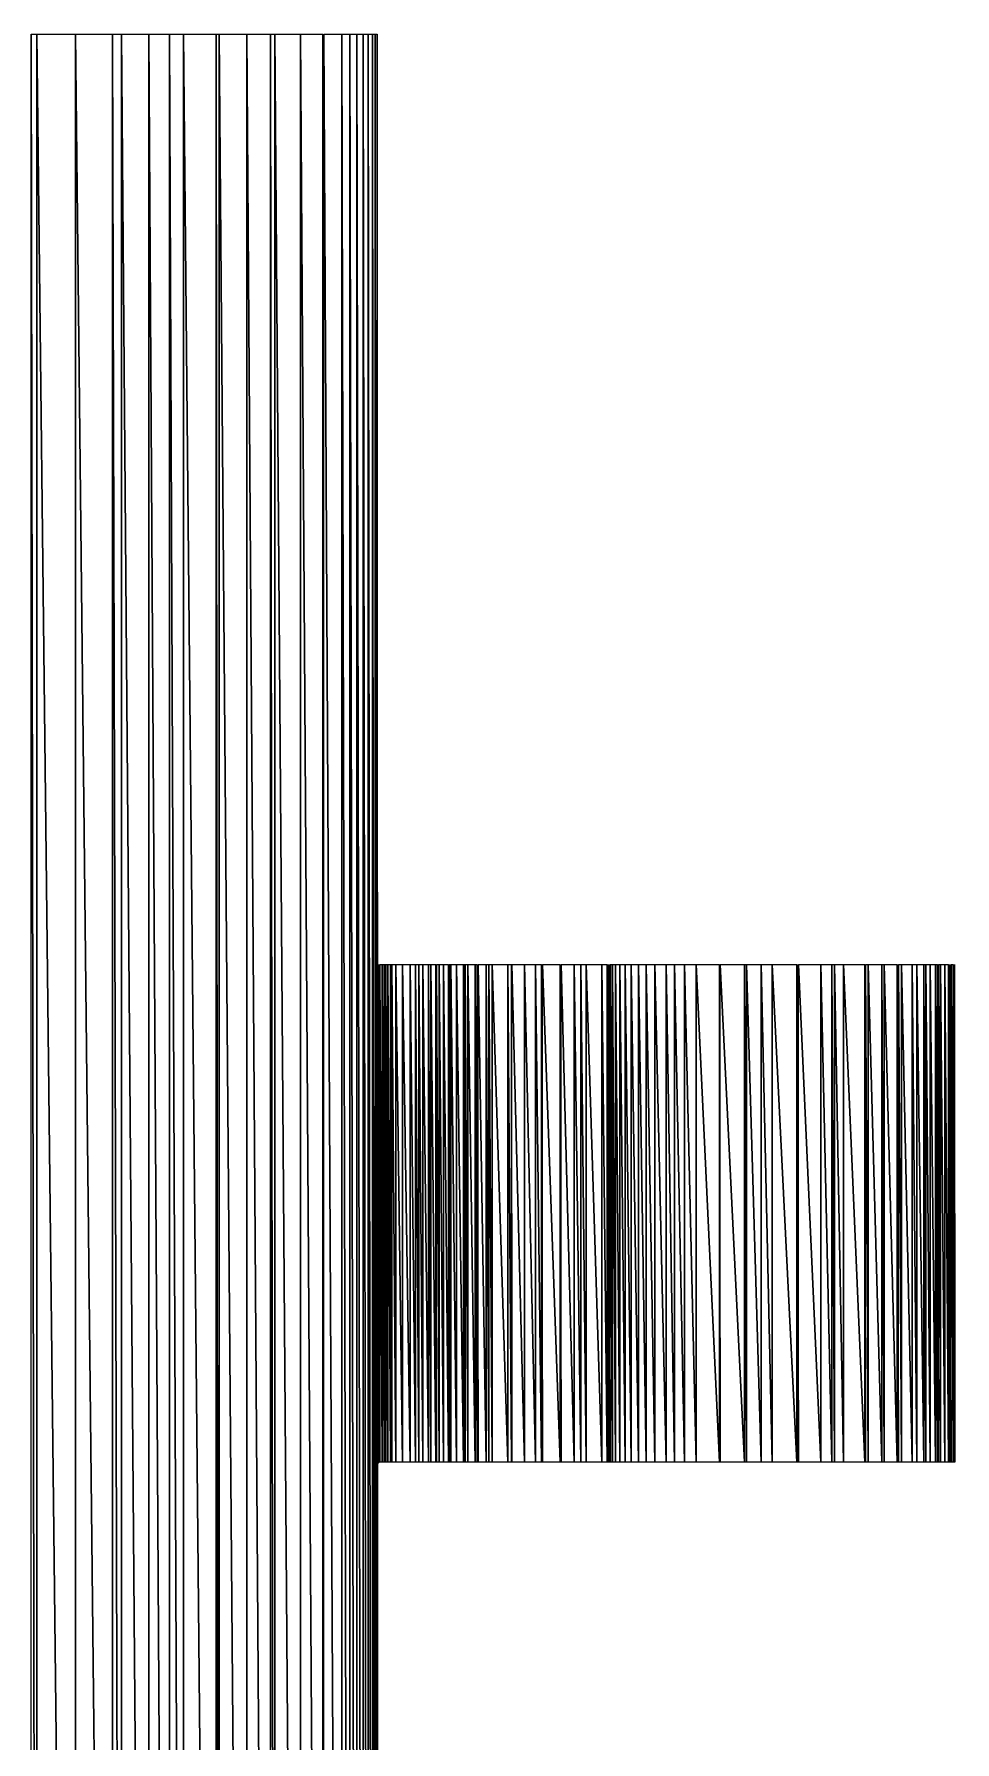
# Model space of a CAD drawing. Header units: millimetres. Extents: x -11062 to -8962, y -7241 to -5756.
# Drawn here: x -9092.01 to -9087.72, y -7078.55 to -7070.6 of the extents above; entities that cross this region are included whole.
import ezdxf

# ---------------------------------------------------------------- set-up
doc = ezdxf.new("R2010")
doc.units = ezdxf.units.MM
doc.header["$LTSCALE"] = 5

msp = doc.modelspace()

# ---------------------------------------------------------------- linework, layer by layer
at = {"color": 7, "linetype": 'Continuous'}
for points in [[(-9092.02, -7086.4097), (-9092.02, -7070.603), (-9091.9935, -7086.4143)], [(-9091.9935, -7086.4143), (-9092.02, -7070.603), (-9091.9935, -7070.603)], [(-9091.9935, -7086.4143), (-9091.9935, -7070.603), (-9091.8141, -7086.4458)], [(-9091.8141, -7086.4458), (-9091.9935, -7070.603), (-9091.8141, -7070.603)], [(-9091.8141, -7086.4458), (-9091.8141, -7070.603), (-9091.6413, -7086.4711)], [(-9091.6413, -7086.4711), (-9091.8141, -7070.603), (-9091.6413, -7070.603)], [(-9091.6413, -7086.4711), (-9091.6413, -7070.603), (-9091.5998, -7086.4772)], [(-9091.5998, -7086.4772), (-9091.6413, -7070.603), (-9091.5998, -7070.603)], [(-9091.5998, -7086.4772), (-9091.5998, -7070.603), (-9091.473, -7086.4922)], [(-9091.473, -7086.4922), (-9091.5998, -7070.603), (-9091.473, -7070.603)], [(-9091.473, -7086.4922), (-9091.473, -7070.603), (-9091.3771, -7086.5036)], [(-9091.3771, -7086.5036), (-9091.473, -7070.603), (-9091.3771, -7070.603)], [(-9091.3771, -7086.5036), (-9091.3771, -7070.603), (-9091.3119, -7086.5098)], [(-9091.3119, -7086.5098), (-9091.3771, -7070.603), (-9091.3119, -7070.603)], [(-9091.3119, -7086.5098), (-9091.3119, -7070.603), (-9091.1594, -7086.5241)], [(-9091.1594, -7086.5241), (-9091.3119, -7070.603), (-9091.1594, -7070.603)], [(-9091.1594, -7086.5241), (-9091.1594, -7070.603), (-9091.146, -7086.5253)], [(-9091.146, -7086.5253), (-9091.1594, -7070.603), (-9091.146, -7070.603)], [(-9091.146, -7086.5253), (-9091.146, -7070.603), (-9091.0168, -7086.5344)], [(-9091.0168, -7086.5344), (-9091.146, -7070.603), (-9091.0168, -7070.603)], [(-9091.0168, -7086.5344), (-9091.0168, -7070.603), (-9090.9065, -7086.5422)], [(-9090.9065, -7086.5422), (-9091.0168, -7070.603), (-9090.9065, -7070.603)], [(-9090.9065, -7086.5422), (-9090.9065, -7070.603), (-9090.8857, -7086.5432)], [(-9090.8857, -7086.5432), (-9090.9065, -7070.603), (-9090.8857, -7070.603)], [(-9090.8857, -7086.5432), (-9090.8857, -7070.603), (-9090.7675, -7086.5489)], [(-9090.7675, -7086.5489), (-9090.8857, -7070.603), (-9090.7675, -7070.603)], [(-9090.7675, -7086.5489), (-9090.7675, -7070.603), (-9090.6635, -7086.554)], [(-9090.6635, -7086.554), (-9090.7675, -7070.603), (-9090.6635, -7070.603)], [(-9090.6635, -7086.554), (-9090.6635, -7070.603), (-9090.6587, -7086.5542)], [(-9090.6587, -7086.5542), (-9090.6635, -7070.603)], [(-9090.6587, -7086.5542), (-9090.6587, -7070.603), (-9090.5752, -7086.5566)], [(-9090.5752, -7086.5566), (-9090.6587, -7070.603), (-9090.5752, -7070.603)], [(-9090.5752, -7086.5566), (-9090.5752, -7070.603), (-9090.5374, -7086.5576)], [(-9090.5374, -7086.5576), (-9090.5752, -7070.603), (-9090.5374, -7070.603)], [(-9090.5374, -7086.5576), (-9090.5374, -7070.603), (-9090.504, -7086.5586)], [(-9090.504, -7086.5586), (-9090.5374, -7070.603), (-9090.504, -7070.603)], [(-9090.504, -7086.5586), (-9090.504, -7070.603), (-9090.4753, -7086.5594)], [(-9090.4753, -7086.5594), (-9090.504, -7070.603), (-9090.4753, -7070.603)], [(-9090.4753, -7086.5594), (-9090.4753, -7070.603), (-9090.4514, -7086.56)], [(-9090.4514, -7086.56), (-9090.4753, -7070.603), (-9090.4514, -7070.603)], [(-9090.4514, -7086.56), (-9090.4514, -7070.603), (-9090.4326, -7086.5606)], [(-9090.4326, -7086.5606), (-9090.4514, -7070.603), (-9090.4326, -7070.603)], [(-9090.4326, -7086.5606), (-9090.4326, -7070.603), (-9090.4188, -7086.561)], [(-9090.4188, -7086.561), (-9090.4326, -7070.603), (-9090.4188, -7070.603)], [(-9090.4188, -7086.561), (-9090.4188, -7070.603), (-9090.4105, -7086.5612)], [(-9090.4105, -7086.5612), (-9090.4188, -7070.603), (-9090.4105, -7070.603)], [(-9090.4105, -7086.5612), (-9090.4105, -7070.603), (-9090.4077, -7086.5613)], [(-9090.4077, -7086.5613), (-9090.4105, -7070.603)], [(-9090.4077, -7077.2519), (-9090.4077, -7074.932), (-9090.4053, -7077.2505)], [(-9090.4053, -7077.2505), (-9090.4077, -7074.932)], [(-9090.4053, -7077.2505), (-9090.4053, -7074.932), (-9090.4024, -7077.2488)], [(-9090.4024, -7077.2488), (-9090.4053, -7074.932)], [(-9090.4024, -7077.2488), (-9090.4024, -7074.932), (-9090.4, -7077.2473)], [(-9090.4, -7077.2473), (-9090.4024, -7074.932)], [(-9090.4, -7077.2473), (-9090.4, -7074.932), (-9090.3982, -7077.2473)], [(-9090.3982, -7077.2473), (-9090.4, -7074.932)], [(-9090.3982, -7077.2473), (-9090.3982, -7074.932), (-9090.3864, -7077.2473)], [(-9090.3864, -7077.2473), (-9090.3982, -7074.932), (-9090.3864, -7074.932)], [(-9090.3864, -7077.2473), (-9090.3864, -7074.932), (-9090.3775, -7077.2473)], [(-9090.3775, -7077.2473), (-9090.3864, -7074.932), (-9090.3775, -7074.932)], [(-9090.3775, -7077.2473), (-9090.3775, -7074.932), (-9090.3698, -7077.2473)], [(-9090.3698, -7077.2473), (-9090.3775, -7074.932), (-9090.3698, -7074.932)], [(-9090.3698, -7077.2473), (-9090.3698, -7074.932), (-9090.361, -7077.2473)], [(-9090.361, -7077.2473), (-9090.3698, -7074.932), (-9090.361, -7074.932)], [(-9090.361, -7077.2473), (-9090.361, -7074.932), (-9090.3485, -7077.2473)], [(-9090.3485, -7077.2473), (-9090.361, -7074.932), (-9090.3485, -7074.932)], [(-9090.3485, -7077.2473), (-9090.3485, -7074.932), (-9090.3413, -7077.2473)], [(-9090.3413, -7077.2473), (-9090.3485, -7074.932), (-9090.3413, -7074.932)], [(-9090.3413, -7077.2473), (-9090.3413, -7074.932), (-9090.3225, -7077.2473)], [(-9090.3225, -7077.2473), (-9090.3413, -7074.932), (-9090.3225, -7074.932)], [(-9090.3225, -7077.2473), (-9090.3225, -7074.932), (-9090.2922, -7077.2473)], [(-9090.2922, -7077.2473), (-9090.3225, -7074.932), (-9090.2922, -7074.932)], [(-9090.2922, -7077.2473), (-9090.2922, -7074.932), (-9090.2917, -7077.2473)], [(-9090.2917, -7077.2473), (-9090.2922, -7074.932)], [(-9090.2917, -7077.2473), (-9090.2917, -7074.932), (-9090.2562, -7077.2473)], [(-9090.2562, -7077.2473), (-9090.2917, -7074.932), (-9090.2562, -7074.932)], [(-9090.2562, -7077.2473), (-9090.2562, -7074.932), (-9090.2314, -7077.2473)], [(-9090.2314, -7077.2473), (-9090.2562, -7074.932), (-9090.2314, -7074.932)], [(-9090.2314, -7077.2473), (-9090.2314, -7074.932), (-9090.216, -7077.2473)], [(-9090.216, -7077.2473), (-9090.2314, -7074.932), (-9090.216, -7074.932)], [(-9090.216, -7077.2473), (-9090.216, -7074.932), (-9090.1969, -7077.2473)], [(-9090.1969, -7077.2473), (-9090.216, -7074.932), (-9090.1969, -7074.932)], [(-9090.1969, -7077.2473), (-9090.1969, -7074.932), (-9090.1711, -7077.2473)], [(-9090.1711, -7077.2473), (-9090.1969, -7074.932), (-9090.1711, -7074.932)], [(-9090.1711, -7077.2473), (-9090.1711, -7074.932), (-9090.1597, -7077.2473)], [(-9090.1597, -7077.2473), (-9090.1711, -7074.932), (-9090.1597, -7074.932)], [(-9090.1597, -7077.2473), (-9090.1597, -7074.932), (-9090.1378, -7077.2473)], [(-9090.1378, -7077.2473), (-9090.1597, -7074.932), (-9090.1378, -7074.932)], [(-9090.1378, -7077.2473), (-9090.1378, -7074.932), (-9090.1337, -7077.2473)], [(-9090.1337, -7077.2473), (-9090.1378, -7074.932)], [(-9090.1337, -7077.2473), (-9090.1337, -7074.932), (-9090.1215, -7077.2473)], [(-9090.1215, -7077.2473), (-9090.1337, -7074.932), (-9090.1215, -7074.932)], [(-9090.1215, -7077.2473), (-9090.1215, -7074.932), (-9090.1214, -7077.2473)], [(-9090.1214, -7077.2473), (-9090.1215, -7074.932)], [(-9090.1214, -7077.2473), (-9090.1214, -7074.932), (-9090.1017, -7077.2473)], [(-9090.1017, -7077.2473), (-9090.1214, -7074.932), (-9090.1017, -7074.932)], [(-9090.1017, -7077.2473), (-9090.1017, -7074.932), (-9090.0783, -7077.2473)], [(-9090.0783, -7077.2473), (-9090.1017, -7074.932), (-9090.0783, -7074.932)], [(-9090.0783, -7077.2473), (-9090.0783, -7074.932), (-9090.0747, -7077.2473)], [(-9090.0747, -7077.2473), (-9090.0783, -7074.932)], [(-9090.0747, -7077.2473), (-9090.0747, -7074.932), (-9090.067, -7077.2473)], [(-9090.067, -7077.2473), (-9090.0747, -7074.932), (-9090.067, -7074.932)], [(-9090.067, -7077.2473), (-9090.067, -7074.932), (-9090.0408, -7077.2473)], [(-9090.0408, -7077.2473), (-9090.067, -7074.932), (-9090.0408, -7074.932)], [(-9090.0408, -7077.2473), (-9090.0408, -7074.932), (-9090.0078, -7077.2473)], [(-9090.0078, -7077.2473), (-9090.0408, -7074.932), (-9090.0078, -7074.932)], [(-9090.0078, -7077.2473), (-9090.0078, -7074.932), (-9090.0005, -7077.2473)], [(-9090.0005, -7077.2473), (-9090.0078, -7074.932), (-9090.0005, -7074.932)], [(-9090.0005, -7077.2473), (-9090.0005, -7074.932), (-9089.9879, -7077.2473)], [(-9089.9879, -7077.2473), (-9090.0005, -7074.932), (-9089.9879, -7074.932)], [(-9089.9879, -7077.2473), (-9089.9879, -7074.932), (-9089.9542, -7077.2473)], [(-9089.9542, -7077.2473), (-9089.9879, -7074.932), (-9089.9542, -7074.932)], [(-9089.9542, -7077.2473), (-9089.9542, -7074.932), (-9089.944, -7077.2473)], [(-9089.944, -7077.2473), (-9089.9542, -7074.932), (-9089.944, -7074.932)], [(-9089.944, -7077.2473), (-9089.944, -7074.932), (-9089.9397, -7077.2473)], [(-9089.9397, -7077.2473), (-9089.944, -7074.932)], [(-9089.9397, -7077.2473), (-9089.9397, -7074.932), (-9089.9021, -7077.2473)], [(-9089.9021, -7077.2473), (-9089.9397, -7074.932), (-9089.9021, -7074.932)], [(-9089.9021, -7077.2473), (-9089.9021, -7074.932), (-9089.8897, -7077.2473)], [(-9089.8897, -7077.2473), (-9089.9021, -7074.932), (-9089.8897, -7074.932)], [(-9089.8897, -7077.2473), (-9089.8897, -7074.932), (-9089.8754, -7077.2473)], [(-9089.8754, -7077.2473), (-9089.8897, -7074.932), (-9089.8754, -7074.932)], [(-9089.8754, -7077.2473), (-9089.8754, -7074.932), (-9089.8021, -7077.2473)], [(-9089.8021, -7077.2473), (-9089.8754, -7074.932), (-9089.8021, -7074.932)], [(-9089.8021, -7077.2473), (-9089.8021, -7074.932), (-9089.7846, -7077.2473)], [(-9089.7846, -7077.2473), (-9089.8021, -7074.932), (-9089.7846, -7074.932)], [(-9089.7846, -7077.2473), (-9089.7846, -7074.932), (-9089.7827, -7077.2473)], [(-9089.7827, -7077.2473), (-9089.7846, -7074.932)], [(-9089.7827, -7077.2473), (-9089.7827, -7074.932), (-9089.724, -7077.2473)], [(-9089.724, -7077.2473), (-9089.7827, -7074.932), (-9089.724, -7074.932)], [(-9089.724, -7077.2473), (-9089.724, -7074.932), (-9089.6736, -7077.2473)], [(-9089.6736, -7077.2473), (-9089.724, -7074.932), (-9089.6736, -7074.932)], [(-9089.6736, -7077.2473), (-9089.6736, -7074.932), (-9089.6454, -7077.2473)], [(-9089.6454, -7077.2473), (-9089.6736, -7074.932), (-9089.6454, -7074.932)], [(-9089.6454, -7077.2473), (-9089.6454, -7074.932), (-9089.6413, -7077.2473)], [(-9089.6413, -7077.2473), (-9089.6454, -7074.932)], [(-9089.6413, -7077.2473), (-9089.6413, -7074.932), (-9089.5577, -7077.2473)], [(-9089.5577, -7077.2473), (-9089.6413, -7074.932), (-9089.5577, -7074.932)], [(-9089.5577, -7077.2473), (-9089.5577, -7074.932), (-9089.5538, -7077.2473)], [(-9089.5538, -7077.2473), (-9089.5577, -7074.932)], [(-9089.5538, -7077.2473), (-9089.5538, -7074.932), (-9089.4934, -7077.2473)], [(-9089.4934, -7077.2473), (-9089.5538, -7074.932), (-9089.4934, -7074.932)], [(-9089.4934, -7077.2473), (-9089.4934, -7074.932), (-9089.4616, -7077.2473)], [(-9089.4616, -7077.2473), (-9089.4934, -7074.932), (-9089.4616, -7074.932)], [(-9089.4616, -7077.2473), (-9089.4616, -7074.932), (-9089.4378, -7077.2473)], [(-9089.4378, -7077.2473), (-9089.4616, -7074.932), (-9089.4378, -7074.932)], [(-9089.4378, -7077.2473), (-9089.4378, -7074.932), (-9089.3646, -7077.2473)], [(-9089.3646, -7077.2473), (-9089.4378, -7074.932), (-9089.3646, -7074.932)], [(-9089.3646, -7077.2473), (-9089.3646, -7074.932), (-9089.3397, -7077.2473)], [(-9089.3397, -7077.2473), (-9089.3646, -7074.932), (-9089.3397, -7074.932)], [(-9089.3397, -7077.2473), (-9089.3397, -7074.932), (-9089.3334, -7077.2473)], [(-9089.3334, -7077.2473), (-9089.3397, -7074.932)], [(-9089.3334, -7077.2473), (-9089.3334, -7074.932), (-9089.3312, -7077.2473)], [(-9089.3312, -7077.2473), (-9089.3334, -7074.932)], [(-9089.3312, -7077.2473), (-9089.3312, -7074.932), (-9089.3309, -7077.2473)], [(-9089.3309, -7077.2473), (-9089.3312, -7074.932)], [(-9089.3309, -7077.2473), (-9089.3309, -7074.932), (-9089.3297, -7077.2473)], [(-9089.3297, -7077.2473), (-9089.3309, -7074.932)], [(-9089.3297, -7077.2473), (-9089.3297, -7074.932), (-9089.3262, -7077.2473)], [(-9089.3262, -7077.2473), (-9089.3297, -7074.932)], [(-9089.3262, -7077.2473), (-9089.3262, -7074.932), (-9089.3162, -7077.2473)], [(-9089.3162, -7077.2473), (-9089.3262, -7074.932), (-9089.3162, -7074.932)], [(-9089.3162, -7077.2473), (-9089.3162, -7074.932), (-9089.315, -7077.2473)], [(-9089.315, -7077.2473), (-9089.3162, -7074.932)], [(-9089.315, -7077.2473), (-9089.315, -7074.932), (-9089.3009, -7077.2473)], [(-9089.3009, -7077.2473), (-9089.315, -7074.932), (-9089.3009, -7074.932)], [(-9089.3009, -7077.2473), (-9089.3009, -7074.932), (-9089.2808, -7077.2473)], [(-9089.2808, -7077.2473), (-9089.3009, -7074.932), (-9089.2808, -7074.932)], [(-9089.2808, -7077.2473), (-9089.2808, -7074.932), (-9089.2562, -7077.2473)], [(-9089.2562, -7077.2473), (-9089.2808, -7074.932), (-9089.2562, -7074.932)], [(-9089.2562, -7077.2473), (-9089.2562, -7074.932), (-9089.2272, -7077.2473)], [(-9089.2272, -7077.2473), (-9089.2562, -7074.932), (-9089.2272, -7074.932)], [(-9089.2272, -7077.2473), (-9089.2272, -7074.932), (-9089.1941, -7077.2473)], [(-9089.1941, -7077.2473), (-9089.2272, -7074.932), (-9089.1941, -7074.932)], [(-9089.1941, -7077.2473), (-9089.1941, -7074.932), (-9089.1577, -7077.2473)], [(-9089.1577, -7077.2473), (-9089.1941, -7074.932), (-9089.1577, -7074.932)], [(-9089.1577, -7077.2473), (-9089.1577, -7074.932), (-9089.117, -7077.2473)], [(-9089.117, -7077.2473), (-9089.1577, -7074.932), (-9089.117, -7074.932)], [(-9089.117, -7077.2473), (-9089.117, -7074.932), (-9089.0645, -7077.2473)], [(-9089.0645, -7077.2473), (-9089.117, -7074.932), (-9089.0645, -7074.932)], [(-9089.0645, -7077.2473), (-9089.0645, -7074.932), (-9089.0269, -7077.2473)], [(-9089.0269, -7077.2473), (-9089.0645, -7074.932), (-9089.0269, -7074.932)], [(-9089.0269, -7077.2473), (-9089.0269, -7074.932), (-9088.9804, -7077.2473)], [(-9088.9804, -7077.2473), (-9089.0269, -7074.932), (-9088.9804, -7074.932)], [(-9088.9804, -7077.2473), (-9088.9804, -7074.932), (-9088.926, -7077.2473)], [(-9088.926, -7077.2473), (-9088.9804, -7074.932), (-9088.926, -7074.932)], [(-9088.926, -7077.2473), (-9088.926, -7074.932), (-9088.8164, -7077.2473)], [(-9088.8164, -7077.2473), (-9088.926, -7074.932), (-9088.8164, -7074.932)], [(-9088.8164, -7077.2473), (-9088.8164, -7074.932), (-9088.814, -7077.2473)], [(-9088.814, -7077.2473), (-9088.8164, -7074.932)], [(-9088.814, -7077.2473), (-9088.814, -7074.932), (-9088.7004, -7077.2473)], [(-9088.7004, -7077.2473), (-9088.814, -7074.932), (-9088.7004, -7074.932)], [(-9088.7004, -7077.2473), (-9088.7004, -7074.932), (-9088.6912, -7077.2473)], [(-9088.6912, -7077.2473), (-9088.7004, -7074.932), (-9088.6912, -7074.932)], [(-9088.6912, -7077.2473), (-9088.6912, -7074.932), (-9088.6227, -7077.2473)], [(-9088.6227, -7077.2473), (-9088.6912, -7074.932), (-9088.6227, -7074.932)], [(-9088.6227, -7077.2473), (-9088.6227, -7074.932), (-9088.5713, -7077.2473)], [(-9088.5713, -7077.2473), (-9088.6227, -7074.932), (-9088.5713, -7074.932)], [(-9088.5713, -7077.2473), (-9088.5713, -7074.932), (-9088.4576, -7077.2473)], [(-9088.4576, -7077.2473), (-9088.5713, -7074.932), (-9088.4576, -7074.932)], [(-9088.4576, -7077.2473), (-9088.4576, -7074.932), (-9088.4554, -7077.2473)], [(-9088.4554, -7077.2473), (-9088.4576, -7074.932)], [(-9088.4554, -7077.2473), (-9088.4554, -7074.932), (-9088.4485, -7077.2473)], [(-9088.4485, -7077.2473), (-9088.4554, -7074.932)], [(-9088.4485, -7077.2473), (-9088.4485, -7074.932), (-9088.3444, -7077.2473)], [(-9088.3444, -7077.2473), (-9088.4485, -7074.932), (-9088.3444, -7074.932)], [(-9088.3444, -7077.2473), (-9088.3444, -7074.932), (-9088.2946, -7077.2473)], [(-9088.2946, -7077.2473), (-9088.3444, -7074.932), (-9088.2946, -7074.932)], [(-9088.2946, -7077.2473), (-9088.2946, -7074.932), (-9088.2818, -7077.2473)], [(-9088.2818, -7077.2473), (-9088.2946, -7074.932), (-9088.2818, -7074.932)], [(-9088.2818, -7077.2473), (-9088.2818, -7074.932), (-9088.2393, -7077.2473)], [(-9088.2393, -7077.2473), (-9088.2818, -7074.932), (-9088.2393, -7074.932)], [(-9088.2393, -7077.2473), (-9088.2393, -7074.932), (-9088.1411, -7077.2473)], [(-9088.1411, -7077.2473), (-9088.2393, -7074.932), (-9088.1411, -7074.932)], [(-9088.1411, -7077.2473), (-9088.1411, -7074.932), (-9088.1368, -7077.2473)], [(-9088.1368, -7077.2473), (-9088.1411, -7074.932)], [(-9088.1368, -7077.2473), (-9088.1368, -7074.932), (-9088.1255, -7077.2473)], [(-9088.1255, -7077.2473), (-9088.1368, -7074.932), (-9088.1255, -7074.932)], [(-9088.1255, -7077.2473), (-9088.1255, -7074.932), (-9088.0614, -7077.2473)], [(-9088.0614, -7077.2473), (-9088.1255, -7074.932), (-9088.0614, -7074.932)], [(-9088.0614, -7077.2473), (-9088.0614, -7074.932), (-9088.0507, -7077.2473)], [(-9088.0507, -7077.2473), (-9088.0614, -7074.932), (-9088.0507, -7074.932)], [(-9088.0507, -7077.2473), (-9088.0507, -7074.932), (-9087.9892, -7077.2473)], [(-9087.9892, -7077.2473), (-9088.0507, -7074.932), (-9087.9892, -7074.932)], [(-9087.9892, -7077.2473), (-9087.9892, -7074.932), (-9087.9829, -7077.2473)], [(-9087.9829, -7077.2473), (-9087.9892, -7074.932)], [(-9087.9829, -7077.2473), (-9087.9829, -7074.932), (-9087.9692, -7077.2473)], [(-9087.9692, -7077.2473), (-9087.9829, -7074.932), (-9087.9692, -7074.932)], [(-9087.9692, -7077.2473), (-9087.9692, -7074.932), (-9087.9208, -7077.2473)], [(-9087.9208, -7077.2473), (-9087.9692, -7074.932), (-9087.9208, -7074.932)], [(-9087.9208, -7077.2473), (-9087.9208, -7074.932), (-9087.8976, -7077.2473)], [(-9087.8976, -7077.2473), (-9087.9208, -7074.932), (-9087.8976, -7074.932)], [(-9087.8976, -7077.2473), (-9087.8976, -7074.932), (-9087.8658, -7077.2473)], [(-9087.8658, -7077.2473), (-9087.8976, -7074.932), (-9087.8658, -7074.932)], [(-9087.8658, -7077.2473), (-9087.8658, -7074.932), (-9087.8572, -7077.2473)], [(-9087.8572, -7077.2473), (-9087.8658, -7074.932), (-9087.8572, -7074.932)], [(-9087.8572, -7077.2473), (-9087.8572, -7074.932), (-9087.8569, -7077.2473)], [(-9087.8569, -7077.2473), (-9087.8572, -7074.932)], [(-9087.8569, -7077.2473), (-9087.8569, -7074.932), (-9087.8368, -7077.2473)], [(-9087.8368, -7077.2473), (-9087.8569, -7074.932), (-9087.8368, -7074.932)], [(-9087.8368, -7077.2473), (-9087.8368, -7074.932), (-9087.8107, -7077.2473)], [(-9087.8107, -7077.2473), (-9087.8368, -7074.932), (-9087.8107, -7074.932)], [(-9087.8107, -7077.2473), (-9087.8107, -7074.932), (-9087.8016, -7077.2473)], [(-9087.8016, -7077.2473), (-9087.8107, -7074.932), (-9087.8016, -7074.932)], [(-9087.8016, -7077.2473), (-9087.8016, -7074.932), (-9087.7981, -7077.2473)], [(-9087.7981, -7077.2473), (-9087.8016, -7074.932)], [(-9087.7981, -7077.2473), (-9087.7981, -7074.932), (-9087.7877, -7077.2473)], [(-9087.7877, -7077.2473), (-9087.7981, -7074.932), (-9087.7877, -7074.932)], [(-9087.7877, -7077.2473), (-9087.7877, -7074.932), (-9087.768, -7077.2473)], [(-9087.768, -7077.2473), (-9087.7877, -7074.932), (-9087.768, -7074.932)], [(-9087.768, -7077.2473), (-9087.768, -7074.932), (-9087.7515, -7077.2473)], [(-9087.7515, -7077.2473), (-9087.768, -7074.932), (-9087.7515, -7074.932)], [(-9087.7515, -7077.2473), (-9087.7515, -7074.932), (-9087.7515, -7077.2473)], [(-9087.7515, -7077.2473), (-9087.7515, -7074.932)], [(-9087.7515, -7077.2473), (-9087.7515, -7074.932), (-9087.7451, -7077.2473)], [(-9087.7451, -7077.2473), (-9087.7515, -7074.932)], [(-9087.7451, -7077.2473), (-9087.7451, -7074.932), (-9087.7385, -7077.2473)], [(-9087.7385, -7077.2473), (-9087.7451, -7074.932)], [(-9087.7385, -7077.2473), (-9087.7385, -7074.932), (-9087.729, -7077.2473)], [(-9087.729, -7077.2473), (-9087.7385, -7074.932), (-9087.729, -7074.932)], [(-9087.729, -7077.2473), (-9087.729, -7074.932), (-9087.7233, -7077.2473)], [(-9087.7233, -7077.2473), (-9087.729, -7074.932)], [(-9087.7233, -7077.2473), (-9087.7233, -7074.932), (-9087.7213, -7077.2473)], [(-9087.7213, -7077.2473), (-9087.7233, -7074.932)]]:
    msp.add_lwpolyline(points, close=True, dxfattribs=at)

doc.saveas('drawing.dxf')
